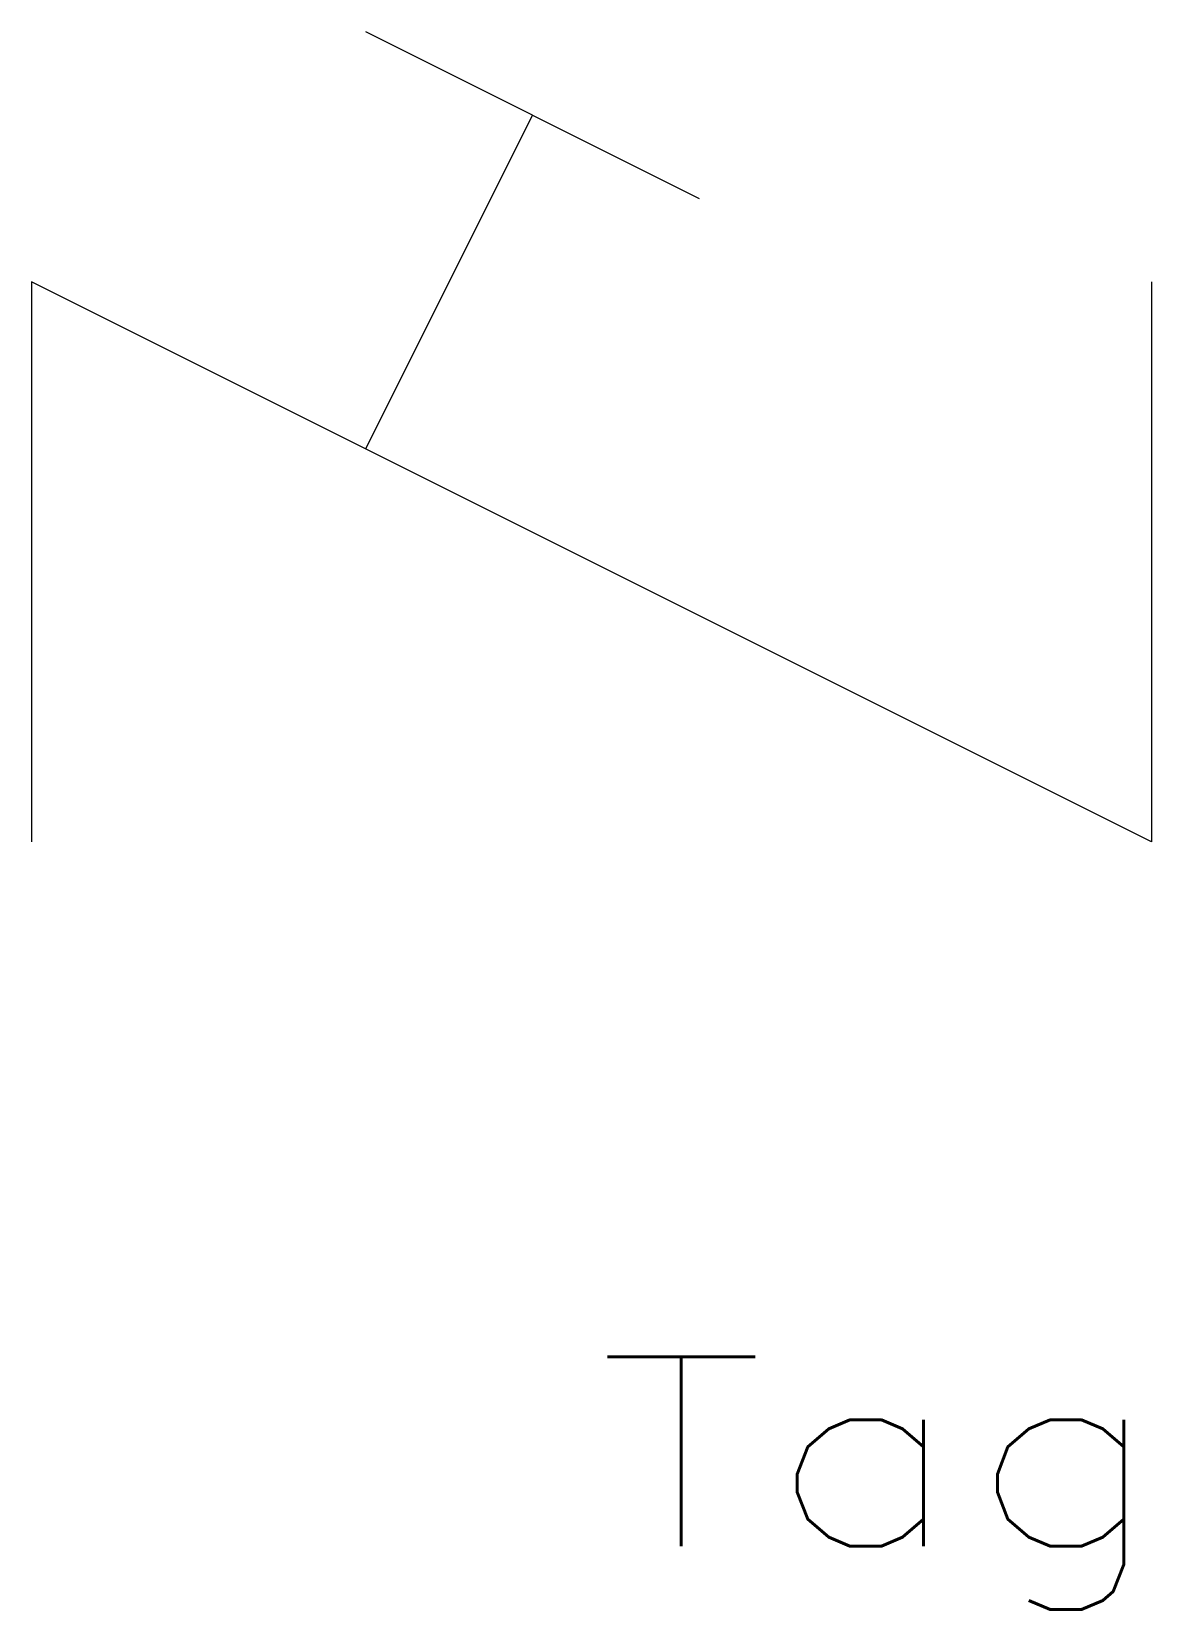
# Model space of a CAD drawing. Header units: inches. Extents: x -3.8 to 3.8, y -7 to 3.6.
import ezdxf
from ezdxf.enums import TextEntityAlignment as Align

# ---------------------------------------------------------------- set-up
doc = ezdxf.new("R2010")
doc.units = ezdxf.units.IN
doc.header["$MEASUREMENT"] = 0
doc.layers.get('0').update_dxf_attribs({"lineweight": 0})
doc.styles.add('STANDARD1', font='TXT.SHX')

msp = doc.modelspace()

# ---------------------------------------------------------------- linework, layer by layer
for p, q in [((-1.514, 3.552), (0.722, 2.434)), ((-0.396, 2.993), (-1.514, 0.757)), ((-3.75, 1.875), (-3.75, -1.875)), ((3.75, -1.875), (-3.75, 1.875)), ((3.75, 1.875), (3.75, -1.875))]:
    msp.add_line(p, q)

# ---------------------------------------------------------------- texts
at = {"color": 7, "linetype": 'Continuous', "style": 'STANDARD1', "width": 1.166667}
msp.add_text('Tag', height=1.27, dxfattribs=at).set_placement((0.037, -6.594), (3.847, -6.594), align=Align.FIT)

doc.saveas('drawing.dxf')
